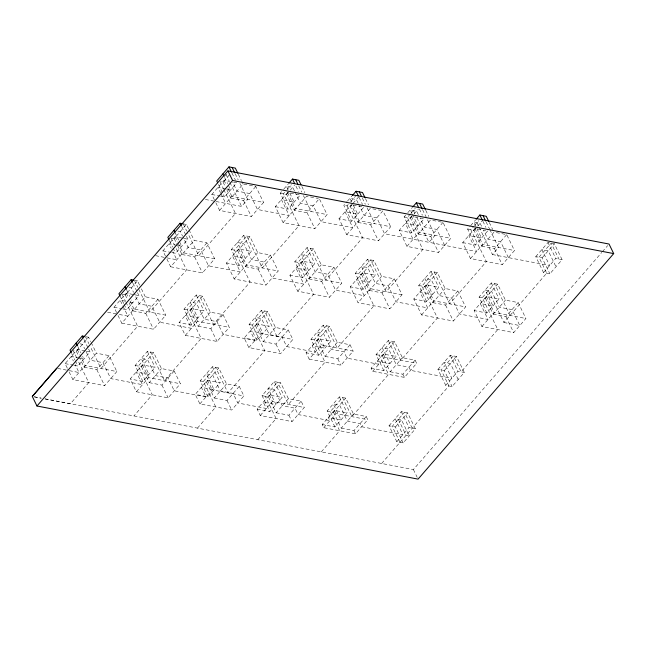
<?xml version="1.0" encoding="UTF-8"?>
<svg xmlns="http://www.w3.org/2000/svg" width="646" height="646" viewBox="0 0 646 646"><rect width="100%" height="100%" fill="white"/><g stroke="black" fill="none" stroke-linecap="round" stroke-linejoin="round"><path stroke-width="0.48" stroke-dasharray="3.23 2.42" d="M72.893 379.598L85.094 365.466L116.853 371.563L104.628 385.654L72.893 379.598L67.693 368.947M121.779 323.186L153.538 329.274L165.764 315.183L133.997 309.071L121.779 323.186L117.023 313.439M256.85 340.426L249.073 324.486L261.372 310.355L267.719 311.574L275.487 327.49L288.221 329.928L292.872 339.465L280.606 353.653L248.847 347.556L244.18 337.995L256.462 323.84L269.132 326.27L256.85 340.426L244.18 337.995M309.159 359.128L340.918 365.224L353.144 351.125L321.369 345.004L309.159 359.128L306.051 352.756L318.276 338.657L330.978 341.096L318.753 355.195L306.051 352.756M224.194 176.649L226.027 174.533L229.209 175.147L223.096 182.188L220.714 181.736M67.257 368.058L65.093 363.617L77.326 349.526L85.143 351.028M116.595 312.551L114.003 307.238L126.228 293.147L134.045 294.641M165.497 256.171L162.905 250.858L175.131 236.767L182.955 238.261M214.407 199.792L211.815 194.478L224.041 180.379L228.926 181.324M76.656 357.811L73.2 350.721L76.373 351.335L88.599 337.236L90.763 341.669M122.901 294.495L125.284 294.956L137.509 280.857L139.665 285.29M171.804 238.116L174.194 238.576L186.419 224.477L188.584 228.91M73.894 365.305L77.803 366.056L90.028 351.965L88.3 348.42M122.797 308.925L126.705 309.676L138.93 295.585L137.202 292.04M171.699 252.546L175.615 253.297L187.841 239.198L186.113 235.661M220.609 196.166L224.517 196.917L236.743 182.818L232.835 182.067M170.673 266.782L202.44 272.895L214.666 258.796L182.907 252.707L170.673 266.782L165.925 257.051M219.592 210.418L231.817 196.327L263.576 202.416L251.351 216.515L219.592 210.418L214.835 200.68M78.965 356.649L84.15 367.275L96.375 353.184L109.085 355.615L116.853 371.563M129.168 302.926L133.06 310.896L145.285 296.797L157.987 299.235L165.764 315.183M177.65 245.658L181.97 254.516L194.196 240.417L206.89 242.856L214.666 258.796M226.98 190.166L230.872 198.136L243.098 184.037L255.8 186.476L263.576 202.416M84.15 367.275L96.852 369.714L109.085 355.615M133.06 310.896L145.762 313.334L157.987 299.235M181.97 254.516L194.664 256.955L206.89 242.856M230.872 198.136L243.574 200.575L255.8 186.476M216.039 201.52L241.58 206.421L247.693 199.372L239.916 183.432M239.133 265.482L231.357 249.542L243.582 235.443L249.929 236.662L257.706 252.602L270.416 255.041L278.184 270.981L265.958 285.08L234.199 278.983L226.423 263.043L238.649 248.952L251.359 251.391L239.133 265.482L226.423 263.043M280.259 193.162L286.614 194.381L294.39 210.321L307.092 212.76L319.318 198.661L327.094 214.601L314.868 228.7L283.11 222.604L275.333 206.663L287.559 192.573L300.261 195.003L288.035 209.102L280.259 193.162L283.319 189.633M283.925 188.931L288.213 184.005M284.66 192.363L283.433 193.768L298.985 225.656L262.308 267.937L246.756 236.056L234.53 250.147L250.083 282.036L213.398 324.316L199.404 295.626L187.179 309.717L201.172 338.415L164.496 380.704L150.502 352.013L144.389 359.055L138.276 366.096L152.27 394.795L133.932 415.935M287.107 189.536L291.386 184.611M142.871 381.431L135.095 365.491L147.328 351.4L153.675 352.619L161.452 368.559L174.154 370.99L180.379 383.748L168.146 397.839L136.387 391.751L130.169 378.992L142.395 364.901L155.097 367.34L142.871 381.431L130.169 378.992M191.781 325.051L184.005 309.111L196.231 295.012L202.586 296.231L210.354 312.171L223.064 314.61L229.282 327.369L217.056 341.459L185.289 335.363L179.063 322.612L191.289 308.513L204.007 310.96L191.781 325.051L179.063 322.612M231.357 249.542L237.704 250.761L249.929 236.662M286.614 194.381L294.56 185.216M135.095 365.491L141.45 366.71L153.675 352.619M184.005 309.111L190.352 310.33L202.586 296.231M136.387 391.751L148.612 377.652L180.379 383.748M185.289 335.363L197.514 321.272L229.282 327.369M234.199 278.983L246.425 264.892L278.184 270.981M283.11 222.604L295.335 208.513L327.094 214.601M237.704 250.761L245.48 266.701L257.706 252.602M294.39 210.321L306.616 196.222L318.341 198.475M141.45 366.71L149.226 382.65L161.452 368.559M190.352 310.33L198.128 326.27L210.354 312.171M245.48 266.701L258.182 269.14L270.416 255.041M149.226 382.65L161.928 385.089L174.154 370.99M198.128 326.27L210.838 328.709L223.064 314.61M302.546 277.683L294.77 261.743L307.028 247.62L313.463 248.855L321.24 264.795L333.934 267.226L341.702 283.174L329.436 297.273L297.693 291.201L289.917 275.261L302.175 261.137L314.796 263.56L302.546 277.683L289.917 275.261M353.12 205.097L363.819 207.148L351.594 221.247L343.817 205.299L346.87 201.778M347.483 201.076L351.771 196.158M348.234 204.475L347.023 205.88L343.817 205.299M350.673 201.673L355.591 196.077M338.98 218.784L351.182 204.725L358.958 220.666L390.652 226.746L378.451 240.805L346.757 234.724L338.98 218.784L351.594 221.247M294.77 261.743L301.214 262.979L313.463 248.855M358.821 196.723L353.322 203.022M207.947 396.805L200.171 380.865L212.397 366.767L218.752 367.986L226.528 383.934L239.23 386.365L243.897 395.933L231.664 410.024L199.905 403.936L195.245 394.367L207.471 380.276L220.173 382.715L207.947 396.805L195.245 394.367M200.171 380.865L206.526 382.085L218.752 367.986M249.073 324.486L255.428 325.705L267.719 311.574M199.905 403.936L212.138 389.837L243.897 395.933M248.847 347.556L261.121 333.401L292.872 339.465M297.693 291.201L309.943 277.077L341.702 283.174M346.757 234.724L358.958 220.666M301.214 262.979L308.99 278.919L321.24 264.795M197.45 428.12L215.788 406.98L203.345 381.471L215.57 367.38L228.014 392.889L264.723 350.608L252.279 325.1L258.368 318.042L264.545 310.96L276.973 336.445L313.576 294.253L298.024 262.365L310.274 248.242L325.826 280.122L362.576 237.76L347.023 205.88L350.261 206.502L358.037 222.442L370.231 208.383L380.93 210.435M206.526 382.085L214.302 398.025L226.528 383.934M255.428 325.705L263.205 341.645L275.487 327.49M308.99 278.919L321.676 281.357L333.934 267.226M358.037 222.442L370.675 224.865L382.876 210.806L390.652 226.746M214.302 398.025L227.004 400.463L239.23 386.365M263.205 341.645L275.939 344.084L288.221 329.928M363.06 289.255L355.284 273.315L367.55 259.296L373.832 260.508L381.568 276.367L394.27 278.806L402.046 294.746L389.821 308.845L358.046 302.724L350.285 286.808L362.511 272.709L375.286 275.164L363.06 289.255L350.285 286.808M404.121 216.919L410.476 218.138L418.245 234.086L430.478 219.987L442.995 222.385L450.771 238.334L438.545 252.425L406.972 246.368L399.196 230.428L411.421 216.329L424.123 218.768L411.898 232.867L404.121 216.919L407.174 213.398M407.788 212.695L412.067 207.762M410.355 214.004L407.295 217.532L422.847 249.413L386.171 291.701L370.659 259.894L358.393 273.912L373.945 305.8L337.26 348.081L326.375 325.762L314.15 339.861L325.035 362.18L288.358 404.461L277.505 382.214L274.292 381.536L262.066 395.627L269.842 411.575L282.068 397.476L274.292 381.536M410.969 213.301L415.241 208.367M373.832 260.508L361.566 274.518L355.284 273.315M410.476 218.138L411.696 216.733M414.143 213.915L418.422 208.981M318.753 355.195L310.976 339.247L323.202 325.156L329.557 326.375L337.325 342.315L350.035 344.754L353.144 351.125M262.066 395.627L265.28 396.313L277.505 382.214L280.663 382.82L288.407 398.695L301.125 401.134L304.234 407.513L292.008 421.604L260.249 415.515L257.14 409.136L269.366 395.037L282.068 397.476M310.976 339.247L317.323 340.466L329.557 326.375M257.794 439.7L276.133 418.56L265.28 396.313L268.437 396.919L280.663 382.82M260.249 415.515L272.475 401.416L304.234 407.513M402.046 294.746L370.287 288.657L358.046 302.724M406.972 246.368L419.197 232.277L450.771 238.334M361.566 274.518L369.342 290.466L381.568 276.367M268.437 396.919L276.181 412.786L288.407 398.695M317.323 340.466L325.1 356.406L337.325 342.315M418.245 234.086L430.769 236.484L442.995 222.385M369.342 290.466L382.044 292.904L394.27 278.806M276.181 412.786L288.899 415.225L301.125 401.134M325.1 356.406L337.81 358.845L350.035 344.754M426.513 301.432L418.737 285.492L430.987 271.36L437.342 272.58L445.118 288.52L457.82 290.958L465.596 306.898L453.339 321.03L421.58 314.933L413.803 298.993L426.061 284.87L438.763 287.3L426.513 301.432L413.803 298.993M487.641 230.953L475.416 245.052L467.639 229.104L470.086 226.286M470.7 225.583L475.585 219.947M474.503 225.535L478.799 220.633M467.639 229.104L473.994 230.323L481.771 246.271L493.996 232.172L506.698 234.611L514.474 250.551L502.249 264.65L470.49 258.553L462.714 242.613L474.939 228.514L485.687 230.582M418.737 285.492L425.084 286.711L437.342 272.58M473.994 230.323L477.047 226.803M477.66 226.1L481.948 221.19M334.919 426.949L327.142 411.001L339.368 396.91L345.739 398.13L353.507 414.07L366.201 416.508L367.752 419.698L355.526 433.789L323.767 427.7L322.217 424.511L334.442 410.412L347.144 412.851L334.919 426.949L322.217 424.511M383.821 370.562L376.045 354.622L388.278 340.531L394.625 341.75L402.401 357.69L415.103 360.129L416.662 363.318L404.436 377.409L372.677 371.321L371.119 368.131L383.344 354.032L396.046 356.471L383.821 370.562L371.119 368.131M376.045 354.622L382.4 355.841L394.625 341.75M327.142 411.001L333.506 412.229L345.739 398.13M323.767 427.7L335.993 413.602L367.752 419.698M372.677 371.321L384.903 357.222L416.662 363.318M421.58 314.933L433.837 300.81L465.596 306.898M470.49 258.553L482.715 244.463L514.474 250.551M425.084 286.711L432.86 302.651L445.118 288.52M432.86 302.651L445.562 305.09L457.82 290.958M481.771 246.271L494.473 248.702L506.698 234.611M333.506 412.229L341.282 428.169L353.507 414.07M382.4 355.841L390.176 371.781L402.401 357.69M321.312 451.885L339.651 430.745L330.316 411.615L342.541 397.516L351.876 416.646L388.553 374.365L379.226 355.235L391.452 341.136L400.778 360.266L437.463 317.985L421.911 286.097L434.16 271.974L449.713 303.854L486.365 261.598L470.813 229.718L473.889 226.229M479.122 227.158L492.478 254.556L498.591 247.507L489.975 229.831M341.282 428.169L353.976 430.599L366.201 416.508M390.176 371.781L402.878 374.22L415.103 360.129M486.85 313.011L479.074 297.063L491.299 282.972L497.654 284.192L505.43 300.132L518.132 302.57L525.909 318.51L513.683 332.609L481.924 326.513L474.148 310.573L486.373 296.474L499.075 298.912L486.85 313.011L474.148 310.573M479.074 297.063L485.429 298.282L497.654 284.192M389.037 425.771L401.263 411.672L407.618 412.891L415.394 428.839L403.169 442.93L396.814 441.711L389.037 425.771L395.392 426.99L403.169 442.93M437.948 369.391L450.173 355.292L456.528 356.511L464.296 372.451L452.071 386.55L445.724 385.331L437.948 369.391L444.295 370.61L452.071 386.55M535.76 256.624L547.986 242.533L554.333 243.752L562.109 259.692L549.883 273.791L543.536 272.572L535.76 256.624L542.107 257.843L549.883 273.791M481.924 326.513L494.15 312.414L525.909 318.51M395.392 426.99L407.618 412.891M444.295 370.61L456.528 356.511M485.429 298.282L493.205 314.222L505.43 300.132M542.107 257.843L554.333 243.752M396.814 441.711L409.039 427.62L415.394 428.839M445.724 385.331L457.949 371.232L464.296 372.451M543.536 272.572L555.762 258.473L562.109 259.692M493.205 314.222L505.907 316.661L518.132 302.57M381.649 463.465L448.897 385.937L441.121 369.996L453.347 355.906L461.123 371.846L497.8 329.557L482.255 297.677L494.481 283.578L510.033 315.466M488.368 290.627L503.92 322.515L546.71 273.177L538.934 257.237L551.159 243.138L558.935 259.086M45.172 398.913L413.408 469.553L601.765 252.416M602.427 251.649L607.716 245.561M350.261 206.502L352.708 203.716M358.53 203.958L364.118 215.425L376.788 217.815L384.564 233.763L476.603 251.504L468.826 235.564L481.528 238.003L473.752 222.062L480.107 223.282L481.835 226.819M34.27 396.854L41.11 398.154M45.018 398.905L70.414 403.75L88.752 382.61L78.384 361.356M225.745 188.931L217.928 187.429L220.52 192.742M226.722 189.117L230.63 189.867L228.038 184.554M211.815 194.478L219.632 195.98M275.333 206.663L288.035 209.102M399.196 230.428L411.898 232.867M462.714 242.613L475.416 245.052M205.404 199.477L215.07 201.334M492.478 254.556L549.649 265.522L541.873 249.582L548.22 250.801L555.996 266.741M184.037 224.025L186.419 224.477M177.916 231.066L180.307 231.526L182.471 235.951M183.932 238.455L187.841 239.198M176.834 245.31L169.018 243.808L171.182 248.242M177.811 245.496L181.728 246.247L179.136 240.934M162.905 250.858L170.722 252.36M155.533 255.671L166.167 257.714M167.128 257.899L176.794 259.757L172.91 251.779M503.92 322.515L519.796 325.56L512.02 309.62L499.318 307.181L491.541 291.233L485.186 290.022L492.963 305.962L480.261 303.523L488.037 319.463L459.451 313.98L451.675 298.04L439.005 295.569L431.229 279.629L424.85 278.442L432.626 294.382L419.916 291.944L427.692 307.892L395.933 301.795L388.157 285.855L375.455 283.416L367.719 267.549L361.397 266.265L369.173 282.213L356.398 279.758L364.174 295.698L335.589 290.215L327.821 274.275L315.127 271.845L307.351 255.897L300.907 254.661L308.683 270.609L296.054 268.187L303.83 284.127L272.071 278.03L264.295 262.09L251.593 259.652L243.817 243.712L237.47 242.492L245.246 258.432L232.536 255.994L240.312 271.942L208.553 265.845L200.777 249.905L188.083 247.466L182.899 236.84M135.127 280.404L137.509 280.857M129.014 287.446L131.396 287.906L133.552 292.331M135.022 294.834L138.93 295.585M125.001 301.133L120.116 300.196L127.892 316.136L118.226 314.279M129.886 302.07L132.818 302.627L131.526 299.97M114.003 307.238L121.819 308.74M107.591 312.244L117.257 314.093M86.217 336.784L88.599 337.236M80.104 343.834L82.486 344.286L84.65 348.719M86.12 351.214L90.028 351.965M79.03 358.07L71.205 356.576L73.369 361.001M80.007 358.264L83.915 359.006L82.615 356.35M65.093 363.617L72.917 365.119M57.72 368.438L68.355 370.473M69.316 370.659L78.982 372.516L75.097 364.546M257.14 409.136L269.842 411.575M34.278 396.822L41.207 398.146M547.986 242.533L555.762 258.473M508.362 257.601L500.585 241.661L487.883 239.222L483.563 230.364M489.264 222.474L492.704 229.532M486.099 221.885L489.539 228.95M482.893 221.215L485.913 227.408M494.473 248.702L502.249 264.65M476.966 222.741L478.686 226.278M474.939 228.514L482.715 244.463M491.299 282.972L499.075 298.912M505.907 316.661L513.683 332.609M486.373 296.474L494.15 312.414M444.658 245.375L436.882 229.435L424.365 227.037L420.045 218.178M425.722 210.249L428.75 216.442M422.549 209.635L435.073 235.322L428.96 242.371L416.864 217.573M419.375 209.029L422.395 215.223M430.769 236.484L438.545 252.425M418.317 214.633L416.589 211.097L410.234 209.877L411.962 213.414M413.408 210.483L415.136 214.028M412.39 214.302L418.01 225.817L405.308 223.379L413.085 239.319M411.421 216.329L419.197 232.277M430.987 271.36L438.763 287.3M445.562 305.09L453.339 321.03M426.061 284.87L433.837 300.81M450.173 355.292L457.949 371.232M458.184 379.501L450.407 363.561L444.06 362.341L451.837 378.281L410.549 370.36L408.991 367.17L396.289 364.74L388.512 348.792L382.166 347.572L389.934 363.52L377.232 361.082L378.79 364.271L347.031 358.175L343.922 351.795L331.212 349.365L323.436 333.417L317.089 332.197L324.865 348.146L312.163 345.707L315.272 352.086L286.719 346.603L282.052 337.042L269.317 334.596L261.541 318.656L255.194 317.436L262.962 333.376L250.293 330.946L254.96 340.515L223.169 334.41L216.951 321.66L204.241 319.221L196.465 303.281L190.118 302.062L197.894 318.002L185.176 315.563L191.402 328.321L159.651 322.225L151.875 306.285L139.173 303.846L133.988 293.219M365.499 198.677L368.511 204.855M362.333 198.08L365.345 204.265M367.073 207.802L374.833 223.71M359.087 197.442L362.527 204.499M370.675 224.865L378.451 240.805M358.094 203.078L356.374 199.541L349.93 198.257L351.658 201.794M353.386 205.339L357.706 214.197L345.069 211.775L352.837 227.715L320.981 221.651L313.205 205.711L300.503 203.272L294.883 191.757M367.55 259.296L375.286 275.164M382.044 292.904L389.821 308.845M362.511 272.709L370.287 288.657M388.278 340.531L396.046 356.471M402.878 374.22L404.436 377.409M301.868 186.492L304.888 192.686M383.344 354.032L384.903 357.222M298.694 185.886L301.714 192.08M303.442 195.625L311.21 211.557M295.949 186.153L298.533 191.466M307.092 212.76L314.868 228.7M412.221 428.225L404.444 412.285L392.219 426.376L399.995 442.324M294.455 190.869L292.727 187.332L286.372 186.113L288.1 189.658M401.263 411.672L409.039 427.62M289.828 193.194L294.148 202.053L281.446 199.614L289.222 215.562L257.463 209.465L249.687 193.525L236.985 191.087L232.665 182.229M398.332 419.335L406.108 435.275L409.281 435.88L401.505 419.94L395.15 418.721L402.926 434.661L361.639 426.74L360.088 423.558L347.395 421.119L339.618 405.179L333.255 403.96L341.031 419.9L328.329 417.461L329.88 420.651L298.121 414.554L295.012 408.183L282.294 405.736L274.55 389.869L268.179 388.585L275.955 404.525L263.253 402.087L266.362 408.466L237.785 402.983L233.117 393.414L220.415 390.975L212.639 375.035L206.284 373.816L214.06 389.756L201.358 387.325L206.026 396.886L174.258 390.798L168.041 378.039L155.339 375.601L147.563 359.66L141.208 358.441L148.984 374.381L136.282 371.951L142.5 384.701L110.741 378.604L102.964 362.664L90.262 360.226L86.378 352.256M287.559 192.573L295.335 208.513M307.028 247.62L314.796 263.56M321.676 281.357L329.436 297.273M413.408 469.553L417.227 477.386M302.175 261.137L309.943 277.077M323.202 325.156L330.978 341.096M337.81 358.845L340.918 365.224M238.342 174.299L241.37 180.492M241.798 181.381L243.098 184.037M318.276 338.657L321.369 345.004M235.168 173.685L238.188 179.887M231.995 173.08L235.451 180.161M243.574 200.575L251.351 216.515M339.368 396.91L347.144 412.851M353.976 430.599L355.526 433.789M226.027 174.533L229.483 181.623M229.919 182.503L241.58 206.421M224.582 177.464L227.61 183.666M224.041 180.379L226.197 184.813M227.925 188.357L231.817 196.327M334.442 410.412L335.993 413.602M223.096 182.188L225.252 186.621M219.915 181.583L223.371 188.664M223.807 189.553L235.467 213.463L198.79 255.751L187.122 231.841M243.582 235.443L251.359 251.391M218.469 184.514L224.517 196.917M258.182 269.14L265.958 285.08M220.948 193.63L225.704 203.369M238.649 248.952L246.425 264.892M261.372 310.355L269.132 326.27M275.939 344.084L280.606 353.653M256.462 323.84L261.121 333.401M288.899 415.225L292.008 421.604M189.012 229.79L194.196 240.417M269.366 395.037L272.475 401.416M183.238 223.871L186.694 230.953M181.792 226.803L185.677 234.773M194.664 256.955L202.44 272.895M174.816 232.075L178.7 240.046M175.131 236.767L177.723 242.08M178.159 242.961L182.907 252.707M174.194 238.576L177.214 244.777M171.012 237.962L174.468 245.052M176.196 248.589L186.565 269.85L149.88 312.131L138.22 288.221M196.231 295.012L204.007 310.96M169.567 240.893L172.587 247.095M173.023 247.983L175.615 253.297M210.838 328.709L217.056 341.459M191.289 308.513L197.514 321.272M212.397 366.767L220.173 382.715M227.004 400.463L231.664 410.024M207.471 380.276L212.138 389.837M141.393 288.827L145.285 296.797M134.336 280.251L137.792 287.333M132.882 283.182L136.774 291.152M145.762 313.334L153.538 329.274M126.769 290.232L129.798 296.433M126.228 293.147L128.384 297.572M130.112 301.109L133.997 309.071M125.284 294.956L127.44 299.381M122.102 294.342L125.558 301.432M125.994 302.312L137.655 326.23L100.978 368.511L90.61 347.257M147.328 351.4L155.097 367.34M119.793 295.505L123.685 303.475M124.113 304.363L126.705 309.676M161.928 385.089L168.146 397.839M142.395 364.901L148.612 377.652M91.191 342.55L96.375 353.184M85.425 336.631L88.882 343.712M83.98 339.562L87.864 347.532M96.852 369.714L104.628 385.654M77.867 346.611L80.887 352.813M77.326 349.526L85.094 365.466M76.373 351.335L78.537 355.76M71.754 353.661L74.774 359.862M75.211 360.743L77.803 366.056"/><path stroke-width="0.97" d="M84.634 336.477L82.252 336.017L70.026 350.116L71.318 352.773M133.536 280.098L131.154 279.637L118.929 293.736L119.793 295.505M183.238 223.871L180.064 223.258L167.839 237.357L169.131 240.013M237.914 173.411L235.322 168.097L228.967 166.878L216.741 180.977L217.605 182.745M32.3 396.442L227.925 170.915L609.033 244.035L613.7 253.595L418.075 479.122L36.967 406.003L32.3 396.442L56.751 368.252M36.967 406.003L232.592 180.484L613.7 253.595M412.681 207.059L416.347 202.828L422.702 204.047L425.294 209.361M476.199 219.244L479.865 215.013L486.252 216.305L488.836 221.594M288.819 183.294L292.493 179.079L298.848 180.299L301.004 184.724M352.385 195.463L356.067 191.264L362.487 192.5L365.071 197.789M483.079 215.699L485.663 220.997M479.865 215.013L482.457 220.326M419.52 203.433L422.113 208.747M416.347 202.828L418.511 207.253M359.313 191.886L361.469 196.311M356.067 191.264L358.223 195.681M295.666 179.685L297.83 184.11M292.493 179.079L294.649 183.504M232.14 167.484L234.732 172.805M228.967 166.878L231.559 172.191M227.925 170.915L232.592 180.484M222.854 173.927L223.718 175.696M180.064 223.258L181.356 225.914M173.952 230.307L174.816 232.075M131.154 279.637L132.454 282.294M125.041 286.687L126.341 289.343M82.252 336.017L83.116 337.793M76.139 343.066L77.431 345.723"/></g></svg>
